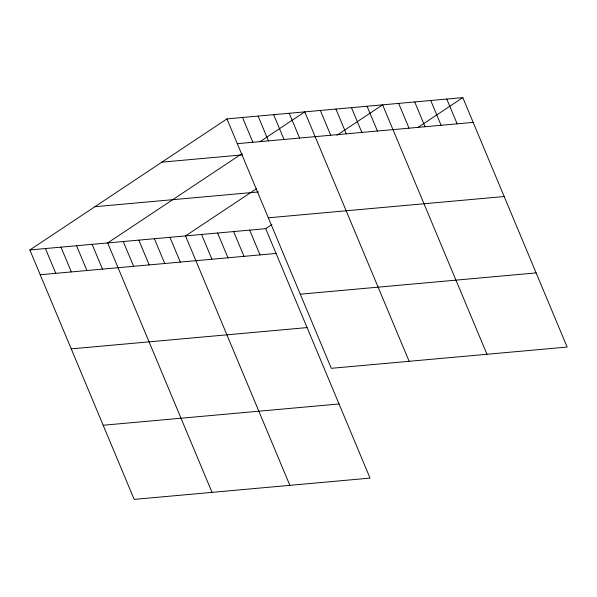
<?xml version="1.0" encoding="UTF-8"?>
<svg xmlns="http://www.w3.org/2000/svg" width="597" height="597" viewBox="0 0 597 597"><rect width="100%" height="100%" fill="white"/><g stroke="black" fill="none" stroke-linecap="round" stroke-linejoin="round"><path stroke-width="0.9" d="M29.85 249.956L265.71 228.681L370.05 478.107L134.191 499.391L29.85 249.956L226.95 118.893L462.809 97.61L567.15 347.044L331.29 368.319L226.95 118.893M242.061 153.578L107.684 242.934L212.025 492.361M259.874 141.735L304.783 111.87L409.124 361.297M256.658 188.615L185.518 235.912L289.858 485.339M336.932 135.228L382.617 104.848L486.958 354.275M265.71 228.681L271.904 224.562M417.9 127.474L462.809 97.61M237.315 143.676L473.175 122.392M161.906 162.145L242.486 154.877M94.893 206.711L258.583 191.935M268.329 217.808L504.189 196.525M40.215 274.739L276.075 253.456M300.276 294.187L536.136 272.904M71.222 348.872L307.089 327.589M103.177 425.251L339.036 403.968M446.772 99.057L457.138 123.84M430.736 100.505L441.101 125.288M414.699 101.953L425.064 126.728M398.662 103.4L409.02 128.176M367.051 106.251L377.416 131.034M351.484 107.661L361.849 132.437M335.917 109.064L346.282 133.84M320.35 110.467L330.716 135.243M289.217 113.273L299.582 138.056M273.65 114.684L284.015 139.459M258.083 116.087L268.449 140.862M242.516 117.49L252.882 142.265M249.673 230.129L260.038 254.904M233.636 231.569L244.001 256.352M217.599 233.017L227.964 257.8M201.555 234.464L211.92 259.247M169.951 237.315L180.316 262.098M154.384 238.725L164.75 263.501M138.817 240.128L149.183 264.904M123.251 241.531L133.616 266.307M92.117 244.345L102.483 269.12M76.55 245.748L86.916 270.523M60.984 247.151L71.349 271.926M45.417 248.553L55.782 273.329"/></g></svg>
